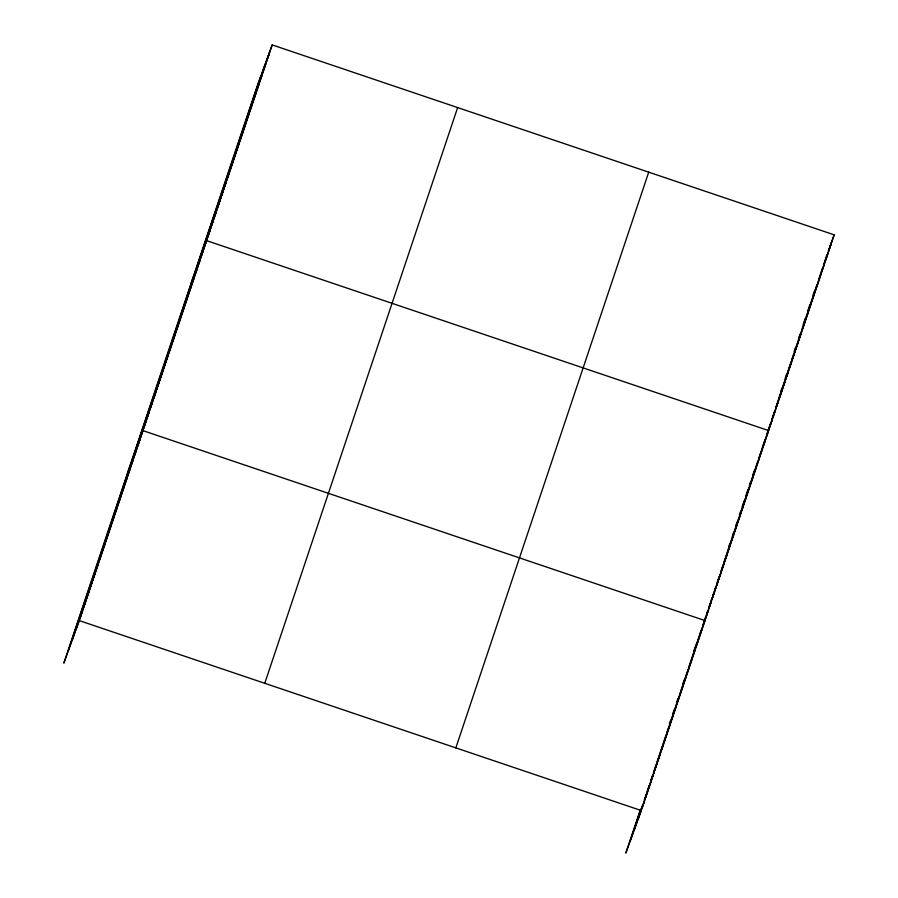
<?xml version="1.0" encoding="UTF-8"?>
<svg xmlns="http://www.w3.org/2000/svg" width="898" height="898" viewBox="0 0 898 898"><rect width="100%" height="100%" fill="white"/><g stroke="black" fill="none" stroke-linecap="round" stroke-linejoin="round"><path stroke-width="1.35" d="M68.035 651.578L260.914 75.847M72.379 639.634L265.258 63.915M76.599 628.05L269.479 52.331M272.184 44.9L256.705 87.443L63.825 663.162L79.305 620.619L272.184 44.9L834.175 234.838L641.295 810.557L625.816 853.1L640.532 809.165M264.764 683.299L457.643 107.58M455.836 747.877L648.715 172.158M630.037 841.516L640.779 809.457M669.414 723.956L670.615 720.398M672.995 713.27L674.196 709.712M676.576 702.584L677.777 699.026M682.94 683.591L684.141 680.022M693.683 651.521L694.872 647.963M728.693 547.028L729.883 543.47M732.274 536.342L733.464 532.783M735.855 525.656L737.045 522.097M739.436 514.969L740.625 511.411M742.219 506.663L744.206 500.725M745.8 495.977L747.787 490.039M749.381 485.29L750.571 481.721M752.962 474.604L754.152 471.035M780.699 391.809L781.922 388.138M785.2 378.35L786.435 374.679M794.225 351.432L795.448 347.762M798.726 337.974L799.961 334.303M803.239 324.515L805.293 318.397M807.751 311.056L809.794 304.938M813.072 295.15L814.306 291.48M634.381 829.572L642.732 804.642M644.326 799.894L646.313 793.955M647.11 791.576L649.097 785.638M650.691 780.89L652.678 774.952M653.475 772.583L656.258 764.265M657.055 761.897L662.623 745.273M663.016 744.083L666.204 734.586M666.597 733.397L668.988 726.269M669.392 725.079L672.568 715.583M672.961 714.393L675.352 707.276M675.756 706.086L678.933 696.59M679.337 695.4L681.717 688.272M682.121 687.082L685.297 677.586M685.702 676.396L688.081 669.279M688.485 668.09L691.662 658.593M692.066 657.403L697.634 640.779M699.228 636.031L701.215 630.093M702.797 625.345L703.998 621.775M704.391 620.585L705.592 617.027M706.378 614.647L707.579 611.089M709.173 606.341L710.363 602.783M710.756 601.593L711.957 598.034M712.743 595.655L713.944 592.096M714.337 590.906L715.538 587.337M717.12 582.589L719.118 576.651M720.701 571.903L723.092 564.786M723.485 563.596L726.673 554.1M727.066 552.91L739.009 517.282M739.402 516.092L742.579 506.595M742.983 505.406L745.374 498.289M745.767 497.099L748.954 487.603M749.347 486.413L751.738 479.285M752.131 478.095L755.319 468.599M755.712 467.409L757.699 461.471M758.496 459.103L761.28 450.785M762.088 448.383L764.961 439.818M766.6 434.924L767.824 431.253M768.239 430.03L770.282 423.912M771.921 419.018L774.794 410.453M775.614 408.006L777.668 401.889M778.072 400.665L781.35 390.877M781.765 389.653L787.501 372.524M787.905 371.301L791.194 361.512M791.598 360.289L794.057 352.948M794.472 351.724L797.334 343.159M797.75 341.936L801.027 332.159M801.431 330.935L803.901 323.594M804.305 322.371L813.734 294.23M814.138 293.006L817.012 284.442M818.65 279.547L820.705 273.43M821.109 272.206L822.344 268.536M823.982 263.642L826.845 255.077M638.59 817.988L641.385 809.682M644.966 798.995L641.778 808.492L644.483 801.061M645.359 797.806L705.031 619.687M711.396 600.695L705.424 618.509L708.129 611.078M714.976 590.008L711.788 599.505L714.494 592.074M715.369 588.819L724.046 563.574M721.734 569.815L772.448 418.446M824.51 263.069L772.864 417.222L775.154 411.015M828.607 250.834L831.481 242.269M266.201 62.119L268.906 54.688M262.923 71.907L265.628 64.476M259.645 81.696L262.351 74.265M256.368 91.484L259.073 84.053M253.079 101.261L255.784 93.841M249.801 111.049L252.506 103.618M246.523 120.837L249.229 113.406M243.246 130.625L245.951 123.194M239.968 140.414L242.673 132.983M236.69 150.202L239.396 142.771M233.413 159.99L236.118 152.559M230.135 169.778L232.84 162.347M226.857 179.566L229.551 172.135M223.568 189.355L226.274 181.924M220.291 199.143L222.996 191.712M217.013 208.931L219.718 201.5M213.735 218.708L216.44 211.288M210.458 228.496L213.163 221.065M207.18 238.284L209.885 230.853M191.117 283.184L206.607 240.642L768.598 430.58L763.783 443.803M200.714 257.569L203.419 250.149M197.538 267.076L200.243 259.645M194.35 276.573L197.055 269.142M191.173 286.069L193.878 278.638M187.985 295.577L190.69 288.146M184.808 305.073L187.514 297.642M181.621 314.569L184.326 307.138M178.444 324.066L181.149 316.646M175.256 333.573L177.961 326.142M172.079 343.07L174.784 335.639M168.891 352.566L171.597 345.135M165.715 362.062L168.409 354.643M162.527 371.57L165.232 364.139M159.35 381.066L162.044 373.635M156.162 390.563L158.867 383.132M152.974 400.07L155.68 392.639M149.798 409.567L152.503 402.136M146.61 419.063L149.315 411.632M143.433 428.559L146.138 421.14M127.471 473.167L142.95 430.636L704.952 620.574L700.137 633.797M137.068 447.563L139.774 440.132M133.881 457.06L136.586 449.629M130.704 466.556L133.409 459.136M127.516 476.063L130.221 468.633M124.339 485.56L127.045 478.129M121.151 495.056L123.857 487.625M117.975 504.564L120.68 497.133M114.787 514.06L117.492 506.629M111.61 523.556L114.315 516.125M108.422 533.053L111.128 525.622M105.246 542.56L107.951 535.129M102.058 552.057L104.763 544.626M98.881 561.553L101.586 554.122M95.693 571.049L98.398 563.63M92.516 580.557L95.222 573.126M89.329 590.053L92.034 582.622M86.152 599.55L88.846 592.119M82.964 609.057L85.669 601.626M79.787 618.554L82.481 611.123M828.315 250.957L829.011 249.027M829.37 248.061L834.175 234.838M830.897 244.626L824.914 261.846L827.619 254.415M821.636 271.634L824.342 264.203M818.359 281.422L821.064 273.991M815.081 291.21L817.786 283.779M811.803 300.998L814.508 293.567M808.526 310.775L811.231 303.356M805.248 320.564L807.953 313.133M801.959 330.352L804.664 322.921M798.681 340.14L801.386 332.709M795.404 349.928L798.109 342.497M792.126 359.716L794.831 352.285M788.848 369.505L791.553 362.074M785.57 379.293L788.276 371.862M782.293 389.081L784.998 381.65M779.015 398.869L781.72 391.438M775.737 408.657L778.443 401.226M769.171 428.223L771.876 420.803M762.739 446.699L763.435 444.768M762.716 447.518L765.422 440.087M759.528 457.015L762.234 449.584M756.352 466.511L759.057 459.08M753.164 476.007L755.869 468.588M749.987 485.515L752.692 478.084M746.799 495.011L749.504 487.58M743.623 504.508L746.328 497.077M740.435 514.015L743.14 506.584M737.258 523.512L739.952 516.081M734.07 533.008L736.775 525.577M730.893 542.504L733.587 535.073M727.706 552.012L730.411 544.581M724.529 561.508L727.223 554.077M718.153 580.501L720.858 573.081M715.425 588.762L717.682 582.577M709.061 607.766L711.317 601.57M694.771 648.547L695.86 645.561M696.219 644.562L696.938 642.575M698.027 639.589L698.734 637.659M699.059 637.501L701.765 630.07M695.883 646.998L698.588 639.567M692.695 656.505L695.4 649.074M689.518 666.002L692.223 658.571M686.33 675.498L689.035 668.067M683.154 684.994L685.859 677.575M679.966 694.502L682.671 687.071M676.789 703.998L679.494 696.567M673.601 713.495L676.306 706.064M670.424 723.002L673.13 715.571M667.236 732.499L669.942 725.068M664.06 741.995L666.765 734.564M660.872 751.491L663.577 744.06M657.695 760.999L660.389 753.568M654.507 770.495L657.213 763.064M651.331 779.992L654.025 772.561M648.143 789.488L650.848 782.068M645.415 797.75L647.66 791.565M79.305 620.619L641.295 810.557"/></g></svg>
